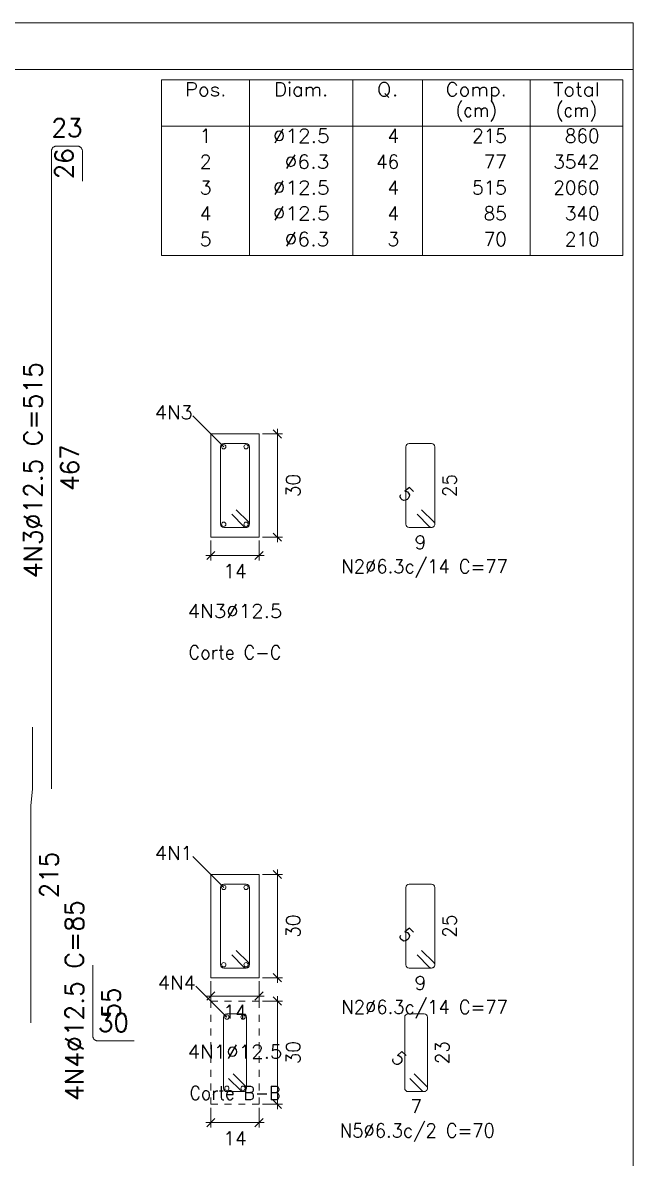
# Model space of a CAD drawing. Header units: millimetres. Extents: x 0 to 84, y 95.3 to 154.7.
# Drawn here: x 56.37 to 65.24, y 106.16 to 122.65 of the extents above; entities that cross this region are included whole.
import ezdxf
from ezdxf.enums import TextEntityAlignment as Align

# ---------------------------------------------------------------- set-up
doc = ezdxf.new("R2010")
doc.units = ezdxf.units.MM
doc.linetypes.add('CYPE_PUNTO', pattern=[0.075, 0, -0.075])
for name, color, linetype, lineweight in [('ARM_LONGITUDINAL_Ø12_5', 51, 'Continuous', 9), ('ARM_TRANSVERSAL_DIMENSOES_DOS_ESTRIBOS', 122, 'Continuous', 0), ('ARM_TRANSVERSAL_REFERENCIA', 106, 'Continuous', 9), ('ARM_TRANSVERSAL_Ø6_3', 32, 'Continuous', 9), ('CORTE_LINHAS_DA_TABELA_DE_DETALHE', 7, 'Continuous', 9), ('CORTE_LINHAS_DA_TABELA_DE_QUANTITATIVOS', 1, 'Continuous', 9), ('CORTE_TEXTO_DAS_ELEVACOES_DOS_PILARES', 133, 'Continuous', 9), ('CORTE_TEXTOS_DA_TABELA_DE_QUANTITATIVOS', 1, 'Continuous', 9), ('PILCP_ARM_LONG_REFERENCIA', 106, 'Continuous', 9), ('PILCPSECC_ARM_LONG_LINHAS_DAS_ETIQUETAS_DAS_POSICOES_DE_ARMADURA_LONGITUDINAL', 106, 'Continuous', 9), ('PILCPSECC_ARM_LONG_REFERENCIA', 106, 'Continuous', 9), ('SECAO_CONCRETO', 1, 'Continuous', 9), ('SECAO_COTAS', 122, 'Continuous', 0), ('SECAO_LINHAS_DE_PROLONGAMENTO_DAS_COTAS', 122, 'CYPE_PUNTO', 0), ('SECAO_TEXTO_DAS_COTAS', 122, 'Continuous', 0)]:
    doc.layers.add(name, color=color, linetype=linetype, lineweight=lineweight)
doc.styles.add('CYPETXT', font='', dxfattribs={"height": 0.2})
doc.styles.get('CYPETXT').set_extended_font_data('romans')

msp = doc.modelspace()

# ---------------------------------------------------------------- linework, layer by layer
at = {"layer": 'ARM_LONGITUDINAL_Ø12_5'}
for points in [[(56.791, 111.521), (56.791, 120.783), (56.792, 120.79), (56.793, 120.796), (56.794, 120.803), (56.796, 120.809), (56.798, 120.815), (56.802, 120.821), (56.805, 120.826), (56.809, 120.831), (56.813, 120.836), (56.818, 120.841), (56.823, 120.845), (56.829, 120.848), (56.835, 120.851), (56.841, 120.854), (56.847, 120.856), (56.853, 120.857), (56.86, 120.858), (56.866, 120.858), (57.167, 120.858), (57.174, 120.858), (57.18, 120.857), (57.187, 120.856), (57.193, 120.854), (57.199, 120.851), (57.205, 120.848), (57.21, 120.845), (57.216, 120.841), (57.22, 120.836), (57.225, 120.831), (57.229, 120.826), (57.232, 120.821), (57.235, 120.815), (57.238, 120.809), (57.24, 120.803), (57.241, 120.796), (57.242, 120.79), (57.242, 120.783), (57.242, 120.347)], [(56.491, 108.121), (56.492, 111.271), (56.492, 111.274), (56.516, 111.521), (56.516, 111.524), (56.516, 112.42)], [(57.991, 107.861), (57.466, 107.861), (57.46, 107.861), (57.453, 107.862), (57.447, 107.863), (57.441, 107.865), (57.435, 107.868), (57.429, 107.871), (57.423, 107.874), (57.418, 107.878), (57.413, 107.883), (57.409, 107.888), (57.405, 107.893), (57.402, 107.898), (57.398, 107.904), (57.396, 107.91), (57.394, 107.916), (57.393, 107.923), (57.392, 107.929), (57.391, 107.936), (57.391, 108.961)]]:
    msp.add_lwpolyline(points, dxfattribs=at)
for centre in [(59.293, 116.491), (59.618, 116.491), (59.293, 115.366), (59.618, 115.366), (59.294, 110.091), (59.618, 110.091), (59.294, 108.966), (59.618, 108.966), (59.338, 108.207), (59.574, 108.207), (59.338, 107.172), (59.574, 107.172)]:
    msp.add_circle(centre, 0.0312, dxfattribs=at)
at = {"layer": 'ARM_TRANSVERSAL_Ø6_3'}
for points in [[(59.408, 115.51), (59.585, 115.333), (59.594, 115.325), (59.606, 115.321), (59.618, 115.319), (59.628, 115.32), (59.638, 115.324), (59.647, 115.329), (59.655, 115.337), (59.66, 115.346), (59.664, 115.356), (59.665, 115.366), (59.665, 116.491), (59.661, 116.509), (59.651, 116.524), (59.636, 116.534), (59.618, 116.538), (59.293, 116.538), (59.275, 116.534), (59.26, 116.524), (59.25, 116.509), (59.246, 116.491), (59.246, 115.366), (59.25, 115.348), (59.26, 115.333), (59.275, 115.323), (59.293, 115.319), (59.618, 115.319), (59.627, 115.32), (59.636, 115.323), (59.644, 115.327), (59.651, 115.333), (59.657, 115.34), (59.661, 115.348), (59.664, 115.357), (59.665, 115.366), (59.664, 115.375), (59.661, 115.384), (59.657, 115.392), (59.651, 115.399), (59.474, 115.576)], [(62.099, 115.51), (62.276, 115.333), (62.286, 115.325), (62.297, 115.321), (62.309, 115.319), (62.32, 115.32), (62.329, 115.324), (62.338, 115.329), (62.346, 115.337), (62.351, 115.346), (62.355, 115.356), (62.356, 115.366), (62.356, 116.491), (62.352, 116.509), (62.342, 116.524), (62.327, 116.534), (62.309, 116.538), (61.985, 116.538), (61.967, 116.534), (61.951, 116.524), (61.941, 116.509), (61.938, 116.491), (61.938, 115.366), (61.941, 115.348), (61.951, 115.333), (61.967, 115.323), (61.985, 115.319), (62.309, 115.319), (62.318, 115.32), (62.327, 115.323), (62.335, 115.327), (62.342, 115.333), (62.348, 115.34), (62.352, 115.348), (62.355, 115.357), (62.356, 115.366), (62.355, 115.375), (62.352, 115.384), (62.348, 115.392), (62.342, 115.399), (62.166, 115.576)], [(59.408, 109.11), (59.585, 108.933), (59.594, 108.925), (59.606, 108.921), (59.618, 108.919), (59.628, 108.92), (59.638, 108.924), (59.647, 108.929), (59.655, 108.937), (59.66, 108.946), (59.664, 108.956), (59.665, 108.966), (59.665, 110.091), (59.661, 110.109), (59.651, 110.124), (59.636, 110.134), (59.618, 110.138), (59.293, 110.138), (59.275, 110.134), (59.26, 110.124), (59.25, 110.109), (59.246, 110.091), (59.246, 108.966), (59.25, 108.948), (59.26, 108.933), (59.275, 108.923), (59.293, 108.919), (59.618, 108.919), (59.627, 108.92), (59.636, 108.923), (59.644, 108.927), (59.651, 108.933), (59.657, 108.94), (59.661, 108.948), (59.664, 108.957), (59.665, 108.966), (59.664, 108.975), (59.661, 108.984), (59.657, 108.992), (59.651, 108.999), (59.474, 109.176)], [(62.099, 109.11), (62.276, 108.933), (62.286, 108.925), (62.297, 108.921), (62.309, 108.919), (62.319, 108.92), (62.329, 108.924), (62.338, 108.929), (62.346, 108.937), (62.351, 108.946), (62.355, 108.956), (62.356, 108.966), (62.356, 110.091), (62.352, 110.109), (62.342, 110.124), (62.327, 110.134), (62.309, 110.138), (61.985, 110.138), (61.967, 110.134), (61.951, 110.124), (61.941, 110.109), (61.938, 110.091), (61.938, 108.966), (61.941, 108.948), (61.951, 108.933), (61.967, 108.923), (61.985, 108.919), (62.309, 108.919), (62.318, 108.92), (62.327, 108.923), (62.335, 108.927), (62.342, 108.933), (62.348, 108.94), (62.352, 108.948), (62.355, 108.957), (62.356, 108.966), (62.355, 108.975), (62.352, 108.984), (62.348, 108.992), (62.342, 108.999), (62.165, 109.176)], [(59.364, 107.315), (59.54, 107.138), (59.55, 107.131), (59.561, 107.126), (59.574, 107.125), (59.584, 107.126), (59.594, 107.129), (59.603, 107.135), (59.61, 107.142), (59.616, 107.151), (59.619, 107.161), (59.621, 107.172), (59.621, 108.207), (59.617, 108.225), (59.607, 108.241), (59.592, 108.251), (59.574, 108.254), (59.338, 108.254), (59.32, 108.251), (59.305, 108.241), (59.294, 108.225), (59.291, 108.207), (59.291, 107.172), (59.294, 107.154), (59.305, 107.138), (59.32, 107.128), (59.338, 107.125), (59.574, 107.125), (59.583, 107.126), (59.592, 107.128), (59.6, 107.133), (59.607, 107.138), (59.613, 107.146), (59.617, 107.154), (59.62, 107.163), (59.621, 107.172), (59.62, 107.181), (59.617, 107.19), (59.613, 107.198), (59.607, 107.205), (59.43, 107.382)], [(61.993, 107.315), (62.17, 107.138), (62.179, 107.131), (62.191, 107.126), (62.203, 107.125), (62.213, 107.126), (62.223, 107.129), (62.232, 107.135), (62.24, 107.142), (62.245, 107.151), (62.249, 107.161), (62.25, 107.172), (62.25, 108.207), (62.246, 108.225), (62.236, 108.241), (62.221, 108.251), (62.203, 108.254), (61.967, 108.254), (61.949, 108.251), (61.934, 108.241), (61.924, 108.225), (61.92, 108.207), (61.92, 107.172), (61.924, 107.154), (61.934, 107.138), (61.949, 107.128), (61.967, 107.125), (62.203, 107.125), (62.212, 107.126), (62.221, 107.128), (62.229, 107.133), (62.236, 107.138), (62.242, 107.146), (62.246, 107.154), (62.249, 107.163), (62.25, 107.172), (62.249, 107.181), (62.246, 107.19), (62.242, 107.198), (62.236, 107.205), (62.059, 107.382)]]:
    msp.add_lwpolyline(points, dxfattribs=at)
at = {"layer": 'CORTE_LINHAS_DA_TABELA_DE_DETALHE'}
for p, q in [((46.778, 122.651), (65.238, 122.651)), ((65.238, 122.651), (65.238, 103.551)), ((46.778, 121.971), (65.238, 121.971))]:
    msp.add_line(p, q, dxfattribs=at)
at = {"layer": 'CORTE_LINHAS_DA_TABELA_DE_QUANTITATIVOS'}
for p, q in [((58.391, 121.821), (65.086, 121.821)), ((58.391, 121.821), (58.391, 119.27)), ((59.669, 121.821), (59.669, 119.27)), ((61.166, 121.821), (61.166, 119.27)), ((62.177, 121.821), (62.177, 119.27)), ((63.74, 121.821), (63.74, 119.27)), ((65.086, 121.821), (65.086, 119.27)), ((58.391, 121.146), (65.086, 121.146)), ((58.391, 119.27), (65.086, 119.27))]:
    msp.add_line(p, q, dxfattribs=at)
at = {"layer": 'PILCPSECC_ARM_LONG_LINHAS_DAS_ETIQUETAS_DAS_POSICOES_DE_ARMADURA_LONGITUDINAL'}
for points in [[(59.293, 116.491), (58.843, 116.941)], [(59.294, 110.091), (58.844, 110.541)], [(59.338, 108.207), (58.888, 108.657)]]:
    msp.add_lwpolyline(points, dxfattribs=at)
at = {"layer": 'SECAO_CONCRETO'}
for points in [[(59.106, 115.178), (59.806, 115.178), (59.806, 116.678), (59.106, 116.678), (59.106, 115.178)], [(59.106, 108.778), (59.806, 108.778), (59.806, 110.278), (59.106, 110.278), (59.106, 108.778)]]:
    msp.add_lwpolyline(points, close=True, dxfattribs=at)
at = {"layer": 'SECAO_CONCRETO', "linetype": 'CYPE_PUNTO'}
msp.add_lwpolyline([(59.106, 106.94), (59.806, 106.94), (59.806, 108.44), (59.106, 108.44), (59.106, 106.94)], close=True, dxfattribs=at)
at = {"layer": 'SECAO_COTAS'}
for p, q in [((59.856, 116.678), (60.144, 116.678)), ((60.132, 116.618), (60.012, 116.738)), ((60.072, 116.678), (60.072, 116.75)), ((60.072, 115.178), (60.072, 116.678)), ((59.856, 115.178), (60.144, 115.178)), ((60.132, 115.118), (60.012, 115.238)), ((60.072, 115.106), (60.072, 115.178)), ((59.046, 114.852), (59.166, 114.972)), ((59.106, 115.128), (59.106, 114.84)), ((59.746, 114.852), (59.866, 114.972)), ((59.806, 115.128), (59.806, 114.84)), ((59.034, 114.912), (59.106, 114.912)), ((59.106, 114.912), (59.806, 114.912)), ((59.806, 114.912), (59.878, 114.912)), ((59.856, 110.278), (60.144, 110.278)), ((60.132, 110.218), (60.012, 110.338)), ((60.072, 110.278), (60.072, 110.35)), ((60.072, 108.778), (60.072, 110.278)), ((59.106, 108.728), (59.106, 108.44)), ((59.806, 108.728), (59.806, 108.44)), ((59.856, 108.778), (60.144, 108.778)), ((60.132, 108.718), (60.012, 108.838)), ((60.072, 108.706), (60.072, 108.778)), ((59.046, 108.452), (59.166, 108.572)), ((59.746, 108.452), (59.866, 108.572)), ((59.034, 108.512), (59.106, 108.512)), ((59.106, 108.512), (59.806, 108.512)), ((59.806, 108.512), (59.878, 108.512)), ((59.856, 108.44), (60.144, 108.44)), ((60.132, 108.38), (60.012, 108.5)), ((60.072, 108.44), (60.072, 108.512)), ((60.072, 106.94), (60.072, 108.44)), ((59.106, 106.89), (59.106, 106.602)), ((59.806, 106.89), (59.806, 106.602)), ((59.856, 106.94), (60.144, 106.94)), ((60.132, 106.88), (60.012, 107)), ((60.072, 106.868), (60.072, 106.94)), ((59.046, 106.614), (59.166, 106.734)), ((59.746, 106.614), (59.866, 106.734)), ((59.034, 106.674), (59.106, 106.674)), ((59.106, 106.674), (59.806, 106.674)), ((59.806, 106.674), (59.878, 106.674))]:
    msp.add_line(p, q, dxfattribs=at)
at = {"layer": 'SECAO_LINHAS_DE_PROLONGAMENTO_DAS_COTAS'}
for p, q in [((59.806, 116.678), (59.806, 116.678)), ((59.106, 115.178), (59.106, 115.178)), ((59.806, 115.178), (59.806, 115.178)), ((59.806, 115.178), (59.806, 115.178)), ((59.806, 110.278), (59.806, 110.278)), ((59.106, 108.778), (59.106, 108.778)), ((59.806, 108.778), (59.806, 108.778)), ((59.806, 108.778), (59.806, 108.778)), ((59.806, 108.44), (59.806, 108.44)), ((59.106, 106.94), (59.106, 106.94)), ((59.806, 106.94), (59.806, 106.94)), ((59.806, 106.94), (59.806, 106.94))]:
    msp.add_line(p, q, dxfattribs=at)

# ---------------------------------------------------------------- texts
at = {"layer": 'ARM_TRANSVERSAL_DIMENSOES_DOS_ESTRIBOS', "style": 'CYPETXT', "width": 0.872274}
for s, rotation, p, p2 in [('25', 90, (62.672, 115.76), (62.672, 116.096)), ('5', 315, (61.817, 115.788), (61.935, 115.669)), ('25', 90, (62.672, 109.36), (62.672, 109.696)), ('5', 315, (61.817, 109.388), (61.935, 109.269)), ('23', 90, (62.566, 107.522), (62.566, 107.858)), ('5', 315, (61.71, 107.593), (61.829, 107.475))]:
    msp.add_text(s, height=0.2, rotation=rotation, dxfattribs=at).set_placement(p, p2, align=Align.FIT)
for s, p, p2 in [('9', (62.063, 115.003), (62.231, 115.003)), ('9', (62.063, 108.603), (62.231, 108.603)), ('7', (62.001, 106.809), (62.169, 106.809))]:
    msp.add_text(s, height=0.2, dxfattribs=at).set_placement(p, p2, align=Align.FIT)
at = {"layer": 'ARM_TRANSVERSAL_REFERENCIA', "style": 'CYPETXT'}
for s, width, p, p2 in [('N2%%c6.3c/14 C=77', 0.820885, (61, 114.653), (63.418, 114.653)), ('N2%%c6.3c/14 C=77', 0.820885, (61, 108.253), (63.418, 108.253)), ('N5%%c6.3c/2 C=70', 0.81729, (60.978, 106.459), (63.228, 106.459))]:
    msp.add_text(s, height=0.2, dxfattribs=dict(at, width=width)).set_placement(p, p2, align=Align.FIT)
at = {"layer": 'CORTE_TEXTO_DAS_ELEVACOES_DOS_PILARES', "style": 'CYPETXT'}
for s, width, p, p2 in [('Corte C-C', 0.762109, (58.781, 113.404), (60.131, 113.404)), ('Corte B-B', 0.745173, (58.796, 107.004), (60.116, 107.004))]:
    msp.add_text(s, height=0.2, dxfattribs=dict(at, width=width)).set_placement(p, p2, align=Align.FIT)
at = {"layer": 'CORTE_TEXTOS_DA_TABELA_DE_QUANTITATIVOS', "style": 'CYPETXT'}
for s, width, p, p2 in [('Pos.', 0.929925, (58.729, 121.582), (59.332, 121.582)), ('Diam.', 0.924147, (60.025, 121.582), (60.81, 121.582)), ('Q.', 1.025428, (61.513, 121.582), (61.83, 121.582)), ('Comp.', 0.895192, (62.514, 121.582), (63.402, 121.582)), ('Total', 0.935327, (64.077, 121.582), (64.749, 121.582)), ('(cm)', 0.818699, (62.658, 121.282), (63.258, 121.282)), ('(cm)', 0.818699, (64.113, 121.282), (64.713, 121.282)), ('1', 0.871952, (58.946, 120.907), (59.114, 120.907)), ('%%c12.5', 0.925543, (60.007, 120.907), (60.829, 120.907)), ('4', 0.871952, (61.671, 120.907), (61.839, 120.907)), ('215', 0.871952, (62.898, 120.907), (63.402, 120.907)), ('860', 0.871952, (64.245, 120.907), (64.749, 120.907)), ('2', 0.871952, (58.946, 120.531), (59.114, 120.531)), ('%%c6.3', 0.940389, (60.175, 120.531), (60.828, 120.531)), ('46', 0.871952, (61.504, 120.531), (61.839, 120.531)), ('77', 0.871952, (63.066, 120.531), (63.402, 120.531)), ('3542', 0.871952, (64.077, 120.531), (64.749, 120.531)), ('3', 0.871952, (58.946, 120.156), (59.114, 120.156)), ('%%c12.5', 0.925543, (60.007, 120.156), (60.829, 120.156)), ('4', 0.871952, (61.671, 120.156), (61.839, 120.156)), ('515', 0.871952, (62.898, 120.156), (63.402, 120.156)), ('2060', 0.871952, (64.077, 120.156), (64.749, 120.156)), ('4', 0.871952, (58.946, 119.781), (59.114, 119.781)), ('%%c12.5', 0.925543, (60.007, 119.781), (60.829, 119.781)), ('4', 0.871952, (61.671, 119.781), (61.839, 119.781)), ('85', 0.871952, (63.066, 119.781), (63.402, 119.781)), ('340', 0.871952, (64.245, 119.781), (64.749, 119.781)), ('5', 0.871952, (58.946, 119.406), (59.114, 119.406)), ('%%c6.3', 0.940389, (60.175, 119.406), (60.828, 119.406)), ('3', 0.871952, (61.671, 119.406), (61.839, 119.406)), ('70', 0.871952, (63.066, 119.406), (63.402, 119.406)), ('210', 0.871952, (64.245, 119.406), (64.749, 119.406))]:
    msp.add_text(s, height=0.2, dxfattribs=dict(at, width=width)).set_placement(p, p2, align=Align.FIT)
at = {"layer": 'PILCP_ARM_LONG_REFERENCIA', "style": 'CYPETXT', "width": 0.872274}
for s, p, p2 in [('23', (56.793, 120.992), (57.241, 120.992)), ('30', (57.467, 107.994), (57.915, 107.994))]:
    msp.add_text(s, height=0.2667, dxfattribs=at).set_placement(p, p2, align=Align.FIT)
at = {"layer": 'PILCP_ARM_LONG_REFERENCIA', "style": 'CYPETXT'}
for s, height, width, p, p2 in [('26', 0.2667, 0.872274, (57.109, 120.378), (57.109, 120.826)), ('4N3%%c12.5 C=515', 0.26667, 0.854341, (56.658, 114.584), (56.658, 117.72)), ('467', 0.2667, 0.872274, (57.191, 115.853), (57.191, 116.525)), ('215', 0.2667, 0.872274, (56.891, 109.934), (56.891, 110.606)), ('4N4%%c12.5 C=85', 0.26667, 0.852992, (57.258, 106.992), (57.258, 109.904)), ('55', 0.2667, 0.872274, (57.791, 108.187), (57.791, 108.635))]:
    msp.add_text(s, height=height, rotation=90, dxfattribs=dict(at, width=width)).set_placement(p, p2, align=Align.FIT)
at = {"layer": 'PILCPSECC_ARM_LONG_REFERENCIA', "style": 'CYPETXT'}
for s, width, p, p2 in [('4N3', 0.925243, (58.291, 116.891), (58.843, 116.891)), ('4N3%%c12.5', 0.925627, (58.769, 114.004), (60.143, 114.004)), ('4N1', 0.925243, (58.292, 110.491), (58.844, 110.491)), ('4N4', 0.925243, (58.336, 108.607), (58.888, 108.607)), ('4N1%%c12.5', 0.925627, (58.769, 107.604), (60.143, 107.604))]:
    msp.add_text(s, height=0.2, dxfattribs=dict(at, width=width)).set_placement(p, p2, align=Align.FIT)
at = {"layer": 'SECAO_TEXTO_DAS_COTAS', "style": 'CYPETXT', "width": 0.872274}
for p, p2 in [((60.4, 115.76), (60.4, 116.096)), ((60.4, 109.36), (60.4, 109.696)), ((60.4, 107.522), (60.4, 107.858))]:
    msp.add_text('30', height=0.2, rotation=90, dxfattribs=at).set_placement(p, p2, align=Align.FIT)
for p, p2 in [((59.288, 114.584), (59.624, 114.584)), ((59.288, 108.184), (59.624, 108.184)), ((59.288, 106.346), (59.624, 106.346))]:
    msp.add_text('14', height=0.2, dxfattribs=at).set_placement(p, p2, align=Align.FIT)

doc.saveas('drawing.dxf')
